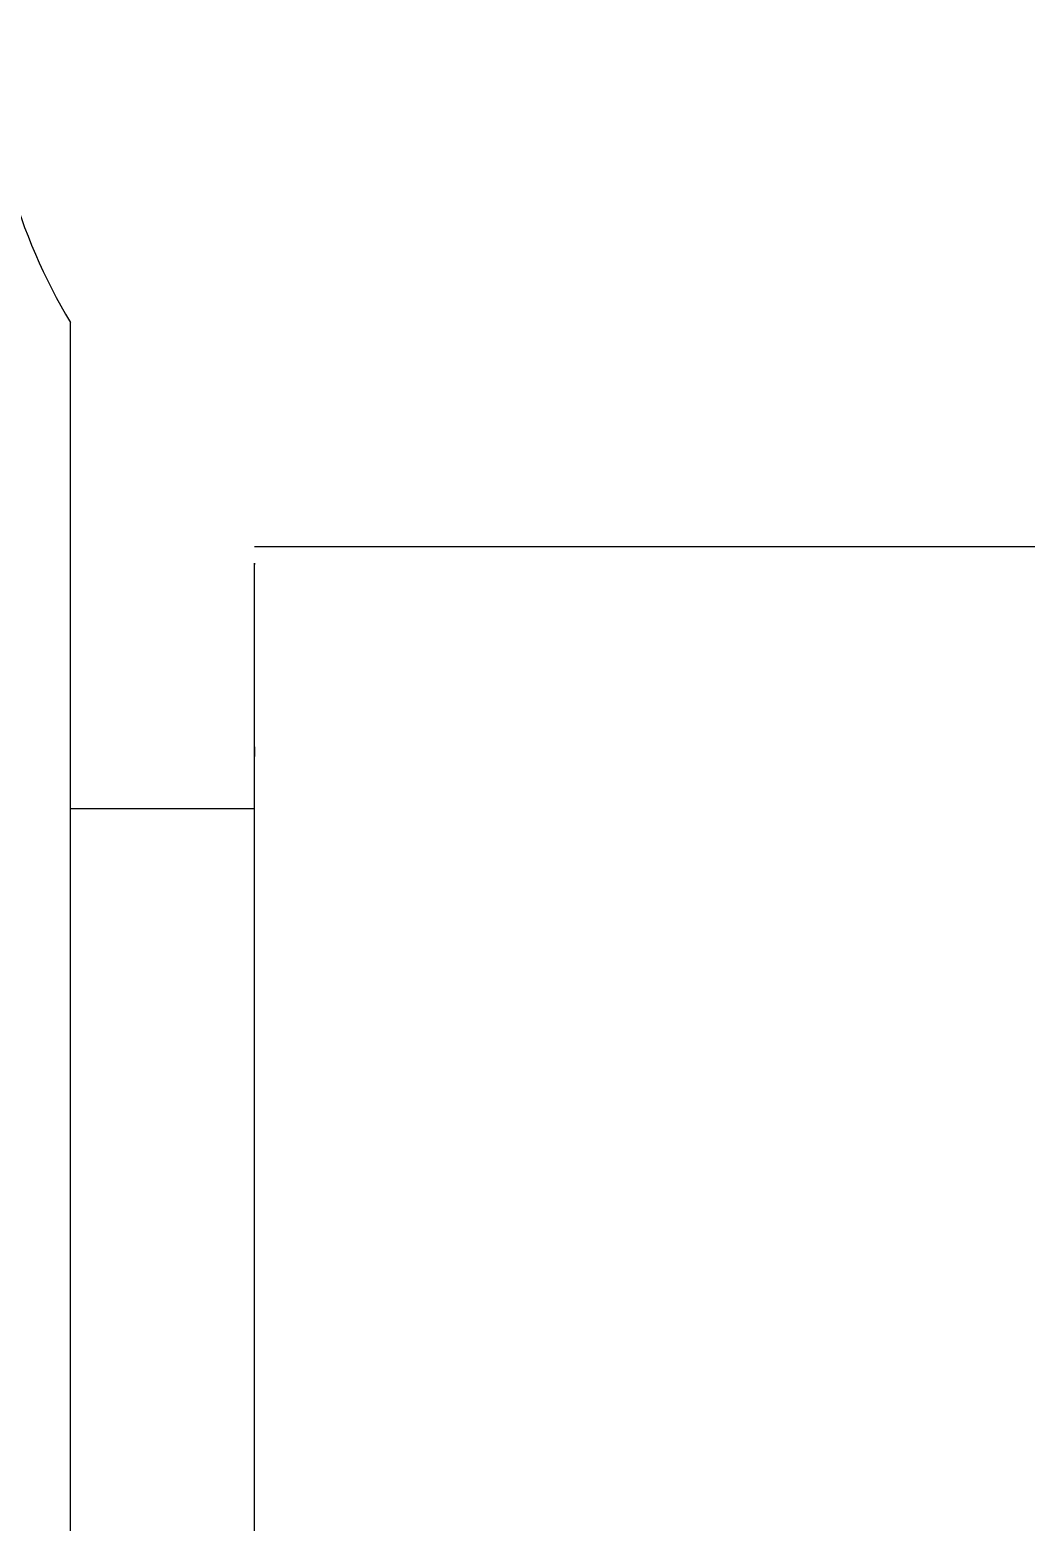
# Model space of a CAD drawing. Header units: millimetres. Extents: x 5231 to 7653, y 7068 to 7959.
# Drawn here: x 6726.12 to 6729.63, y 7419.78 to 7425.03 of the extents above; entities that cross this region are included whole.
import ezdxf

# ---------------------------------------------------------------- set-up
doc = ezdxf.new("R2010")
doc.units = ezdxf.units.MM

msp = doc.modelspace()

# ---------------------------------------------------------------- linework, layer by layer
at = {"color": 7, "linetype": 'Continuous', "lineweight": 25}
for p, q in [((6726.2618, 7408.8226), (6726.2618, 7424.0022)), ((6730.7052, 7423.2126), (6726.9102, 7423.2127)), ((6726.9102, 7422.2894), (6726.2618, 7422.2894))]:
    msp.add_line(p, q, dxfattribs=at)
msp.add_arc((6727.9753, 7425.0338), 2, 180, 211.0478, dxfattribs=at)
for points, knots in [([(6726.9108, 7408.4072), (6726.9108, 7408.7071), (6726.9108, 7410.2077), (6726.9107, 7412.702), (6726.9106, 7415.5872), (6726.9106, 7418.0438), (6726.9105, 7420.0445), (6726.9104, 7421.5807), (6726.9103, 7422.6262), (6726.9102, 7423.173), (6726.9102, 7423.1567), (6726.9102, 7423.1505)], [0, 0, 0, 0, 0.031595, 0.158082, 0.284561, 0.411035, 0.537512, 0.664396, 0.791279, 0.921573, 1, 1, 1, 1]), ([(6726.9108, 7407.8422), (6726.9108, 7408.1711), (6726.9108, 7409.8168), (6726.9107, 7412.4566), (6726.9106, 7415.4396), (6726.9105, 7417.9168), (6726.9104, 7419.8961), (6726.9104, 7421.3511), (6726.9103, 7422.2064), (6726.9102, 7422.5668), (6726.9102, 7422.4863), (6726.9102, 7422.4742)], [0, 0, 0, 0, 0.0349875, 0.1750828, 0.3075364, 0.4399909, 0.5763102, 0.7126306, 0.8446286, 0.9766255, 1, 1, 1, 1])]:
    msp.add_open_spline(points, degree=3, knots=knots, dxfattribs=at)

doc.saveas('drawing.dxf')
